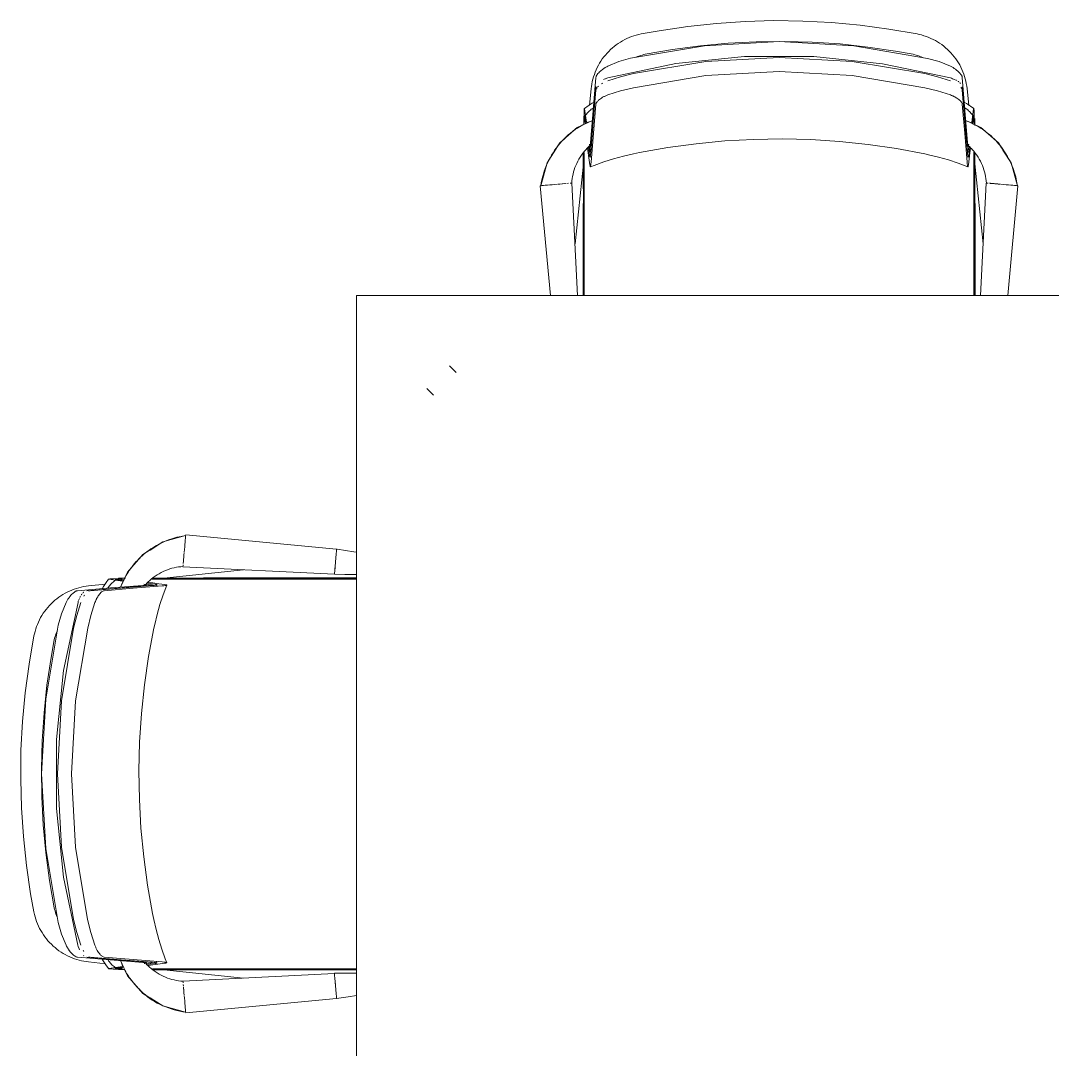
# Model space of a CAD drawing. Header units: millimetres. Extents: x 155927 to 317870, y -36033 to 97293.
# Drawn here: x 220411 to 221705, y 21368 to 22657 of the extents above; entities that cross this region are included whole.
import ezdxf

# ---------------------------------------------------------------- set-up
doc = ezdxf.new("R2010")
doc.units = ezdxf.units.MM
doc.header["$MEASUREMENT"] = 0
doc.layers.add('I-FURN', color=8, linetype='CONTINUOUS', lineweight=9)

msp = doc.modelspace()

# ---------------------------------------------------------------- linework, layer by layer
at = {"layer": 'I-FURN'}
for p, q in [((221356.2, 22657.5), (221320.1, 22656.5)), ((221392.3, 22657), (221356.2, 22657.5)), ((221212.4, 22644.9), (221189.6, 22640.8)), ((221248.1, 22650.2), (221212.4, 22644.9)), ((221284, 22654.1), (221248.1, 22650.2)), ((221320.1, 22656.5), (221284, 22654.1)), ((221428.4, 22655.1), (221392.3, 22657)), ((221464.4, 22651.8), (221428.4, 22655.1)), ((221500.2, 22647), (221464.4, 22651.8)), ((221535.8, 22640.8), (221500.2, 22647)), ((221166.3, 22632.2), (221163.6, 22630.6)), ((221169.1, 22633.7), (221166.3, 22632.2)), ((221171.9, 22635), (221169.1, 22633.7)), ((221174.7, 22636.3), (221171.9, 22635)), ((221177.6, 22637.4), (221174.7, 22636.3)), ((221180.6, 22638.4), (221177.6, 22637.4)), ((221183.6, 22639.3), (221180.6, 22638.4)), ((221186.6, 22640.1), (221183.6, 22639.3)), ((221189.6, 22640.8), (221186.6, 22640.1)), ((221333.9, 22631), (221369, 22631.5)), ((221369, 22631.5), (221404.1, 22630.5)), ((221538.4, 22640.2), (221535.8, 22640.8)), ((221541.4, 22639.5), (221538.4, 22640.2)), ((221544.4, 22638.6), (221541.4, 22639.5)), ((221547.4, 22637.6), (221544.4, 22638.6)), ((221550.3, 22636.5), (221547.4, 22637.6)), ((221553.2, 22635.2), (221550.3, 22636.5)), ((221556, 22633.9), (221553.2, 22635.2)), ((221558.7, 22632.4), (221556, 22633.9)), ((221561.4, 22630.8), (221558.7, 22632.4)), ((221149, 22619), (221146.9, 22616.7)), ((221151.2, 22621.1), (221149, 22619)), ((221153.6, 22623.2), (221151.2, 22621.1)), ((221156, 22625.2), (221153.6, 22623.2)), ((221158.4, 22627.1), (221156, 22625.2)), ((221161, 22628.9), (221158.4, 22627.1)), ((221163.6, 22630.6), (221161, 22628.9)), ((221176.4, 22610.3), (221269, 22626.1)), ((221194.6, 22615.3), (221229.2, 22621.3)), ((221229.2, 22621.3), (221264, 22625.9)), ((221264, 22625.9), (221298.9, 22629.2)), ((221269, 22626.1), (221362.7, 22631.3)), ((221298.9, 22629.2), (221333.9, 22631)), ((221362.7, 22631.3), (221456.4, 22626)), ((221404.1, 22630.5), (221439.1, 22628.2)), ((221439.1, 22628.2), (221474, 22624.4)), ((221456.4, 22626), (221549, 22610.2)), ((221474, 22624.4), (221508.7, 22619.3)), ((221508.7, 22619.3), (221530.8, 22615.3)), ((221564, 22629.2), (221561.4, 22630.8)), ((221566.6, 22627.4), (221564, 22629.2)), ((221569.1, 22625.5), (221566.6, 22627.4)), ((221571.5, 22623.5), (221569.1, 22625.5)), ((221573.8, 22621.4), (221571.5, 22623.5)), ((221576.1, 22619.3), (221573.8, 22621.4)), ((221578.2, 22617), (221576.1, 22619.3)), ((221139.2, 22606.8), (221137.6, 22604.2)), ((221141, 22609.4), (221139.2, 22606.8)), ((221142.9, 22611.9), (221141, 22609.4)), ((221144.8, 22614.4), (221142.9, 22611.9)), ((221146.9, 22616.7), (221144.8, 22614.4)), ((221147.9, 22600.4), (221161.9, 22606.1)), ((221161.9, 22606.1), (221176.4, 22610.3)), ((221270.9, 22606.2), (221180.1, 22591.1)), ((221183, 22611.6), (221184.9, 22612.4)), ((221184.9, 22612.4), (221186.9, 22613.1)), ((221186.9, 22613.1), (221188.9, 22613.8)), ((221188.9, 22613.8), (221190.8, 22614.4)), ((221190.8, 22614.4), (221192.9, 22614.9)), ((221192.9, 22614.9), (221194.6, 22615.3)), ((221319.3, 22612.6), (221233, 22603.6)), ((221362.7, 22611.3), (221270.9, 22606.2)), ((221406.1, 22612.6), (221319.3, 22612.6)), ((221454.5, 22606.2), (221362.7, 22611.3)), ((221492.4, 22603.5), (221406.1, 22612.6)), ((221545.3, 22591), (221454.5, 22606.2)), ((221530.8, 22615.3), (221532.8, 22614.8)), ((221532.8, 22614.8), (221534.8, 22614.3)), ((221534.8, 22614.3), (221536.8, 22613.7)), ((221536.8, 22613.7), (221538.8, 22613)), ((221538.8, 22613), (221540.7, 22612.3)), ((221540.7, 22612.3), (221542.6, 22611.4)), ((221549, 22610.2), (221563.5, 22606.1)), ((221563.5, 22606.1), (221577.5, 22600.4)), ((221580.3, 22614.7), (221578.2, 22617)), ((221582.3, 22612.3), (221580.3, 22614.7)), ((221584.2, 22609.8), (221582.3, 22612.3)), ((221585.9, 22607.2), (221584.2, 22609.8)), ((221587.6, 22604.6), (221585.9, 22607.2)), ((221132.1, 22593), (221131, 22590.1)), ((221133.3, 22595.9), (221132.1, 22593)), ((221134.6, 22598.7), (221133.3, 22595.9)), ((221136, 22601.5), (221134.6, 22598.7)), ((221137.6, 22604.2), (221136, 22601.5)), ((221233, 22603.6), (221147.9, 22585.6)), ((221270.9, 22588.6), (221362.7, 22593.6)), ((221362.7, 22593.6), (221454.5, 22588.6)), ((221577.5, 22585.6), (221492.4, 22603.5)), ((221589.2, 22601.9), (221587.6, 22604.6)), ((221590.6, 22599.1), (221589.2, 22601.9)), ((221591.9, 22596.3), (221590.6, 22599.1)), ((221593.2, 22593.4), (221591.9, 22596.3)), ((221594.3, 22590.5), (221593.2, 22593.4)), ((221128.4, 22581.1), (221127.8, 22578)), ((221129.2, 22584.1), (221128.4, 22581.1)), ((221130, 22587.1), (221129.2, 22584.1)), ((221129.6, 22545), (221132.9, 22586.2)), ((221131, 22590.1), (221130, 22587.1)), ((221163.9, 22587), (221147.9, 22581.9)), ((221180.1, 22591.1), (221163.9, 22587)), ((221180.1, 22573.4), (221270.9, 22588.6)), ((221454.5, 22588.6), (221545.3, 22573.4)), ((221561.5, 22586.9), (221545.3, 22591)), ((221577.5, 22581.9), (221561.5, 22586.9)), ((221592.5, 22586.2), (221595.8, 22545)), ((221595.3, 22587.5), (221594.3, 22590.5)), ((221596.1, 22584.6), (221595.3, 22587.5)), ((221596.9, 22581.5), (221596.1, 22584.6)), ((221597.5, 22578.5), (221596.9, 22581.5)), ((221127, 22572.3), (221124.8, 22551.2)), ((221127.3, 22575), (221127, 22572.3)), ((221127.8, 22578), (221127.3, 22575)), ((221132.9, 22574.7), (221129.7, 22534.8)), ((221132.9, 22570.4), (221129.7, 22531.2)), ((221147.9, 22564.3), (221163.9, 22569.3)), ((221163.9, 22569.3), (221180.1, 22573.4)), ((221545.3, 22573.4), (221561.5, 22569.3)), ((221561.5, 22569.3), (221577.5, 22564.3)), ((221595.7, 22534.7), (221592.5, 22574.6)), ((221595.7, 22531.2), (221592.5, 22570.4)), ((221598, 22575.4), (221597.5, 22578.5)), ((221598.4, 22572.3), (221598, 22575.4)), ((221600.6, 22551.2), (221598.4, 22572.3)), ((221123.3, 22550.7), (221128.2, 22554)), ((221128.2, 22554), (221129.8, 22555)), ((221595, 22555.3), (221597.8, 22553.6)), ((221117.9, 22534.7), (221118.1, 22541.3)), ((221118.5, 22547.3), (221123.3, 22550.7)), ((221118.7, 22546.8), (221121, 22530)), ((221121.1, 22540.4), (221122, 22541.5)), ((221122, 22541.5), (221122.9, 22542.5)), ((221122.9, 22542.5), (221123.9, 22543.5)), ((221123.9, 22543.5), (221124.9, 22544.5)), ((221124.9, 22544.5), (221126, 22545.4)), ((221126, 22545.4), (221127, 22546.3)), ((221126.3, 22504.3), (221129.6, 22545)), ((221127, 22546.3), (221128.2, 22547.1)), ((221128.2, 22547.1), (221129.3, 22547.9)), ((221129.3, 22547.9), (221129.8, 22548.2)), ((221129.9, 22516.3), (221132.9, 22552.8)), ((221592.5, 22552.7), (221595.5, 22516.2)), ((221595.7, 22548.1), (221596.9, 22547.3)), ((221595.8, 22545), (221599.1, 22504.3)), ((221596.9, 22547.3), (221598, 22546.4)), ((221597.8, 22553.6), (221602.7, 22550.3)), ((221598, 22546.4), (221599.2, 22545.5)), ((221599.2, 22545.5), (221600.2, 22544.6)), ((221600.2, 22544.6), (221601.3, 22543.6)), ((221601.3, 22543.6), (221602.3, 22542.6)), ((221602.3, 22542.6), (221603.3, 22541.6)), ((221602.7, 22550.3), (221606.9, 22547.3)), ((221603.3, 22541.6), (221604.2, 22540.5)), ((221604.4, 22529.8), (221606.7, 22546.8)), ((221607.3, 22541.3), (221607.5, 22534.8)), ((221109.6, 22523.5), (221128.6, 22532.3)), ((221128.6, 22532.3), (221109.6, 22523.5)), ((221128.6, 22532.3), (221109.6, 22523.5)), ((221119, 22535), (221117.6, 22534.7)), ((221117.6, 22534.7), (221117.9, 22527.9)), ((221117.6, 22527.7), (221117.6, 22534.7)), ((221118.3, 22536.8), (221118.2, 22534.7)), ((221119.1, 22532.3), (221118.6, 22538.4)), ((221119, 22537.3), (221119.2, 22537.7)), ((221119.3, 22536), (221119.1, 22536.9)), ((221119.5, 22529.1), (221119.1, 22532.3)), ((221119.2, 22537.7), (221119.4, 22538.1)), ((221119.4, 22535.1), (221119.3, 22536)), ((221119.4, 22538.1), (221120.2, 22539.3)), ((221119.4, 22538.1), (221119.4, 22538.1)), ((221120.3, 22529.7), (221119.4, 22535.1)), ((221120.2, 22539.3), (221121.1, 22540.4)), ((221129.7, 22531.2), (221126.5, 22492.2)), ((221129.7, 22534.8), (221126.7, 22497.1)), ((221598.7, 22497), (221595.7, 22534.7)), ((221598.9, 22492.2), (221595.7, 22531.2)), ((221615.8, 22523.5), (221596.8, 22532.3)), ((221596.8, 22532.3), (221615.8, 22523.5)), ((221615.8, 22523.5), (221596.8, 22532.3)), ((221604.2, 22540.5), (221605.1, 22539.3)), ((221605.1, 22539.3), (221605.9, 22538.2)), ((221606.3, 22536.9), (221605.1, 22529.5)), ((221605.9, 22538.2), (221606.5, 22537.3)), ((221606.3, 22532.3), (221605.9, 22528.8)), ((221606.8, 22538.4), (221606.3, 22532.3)), ((221607.2, 22534.8), (221607.1, 22536.8)), ((221607.6, 22527.6), (221608, 22534.8)), ((221608, 22526.1), (221608, 22534.8)), ((221087.5, 22504.1), (221109.6, 22523.5)), ((221109.6, 22523.5), (221087.5, 22504.1)), ((221109.6, 22523.5), (221087.5, 22504.1)), ((221104.1, 22518.7), (221109.6, 22523.5)), ((221109.6, 22523.5), (221116.3, 22526.6)), ((221126.9, 22479.9), (221129.9, 22516.3)), ((221595.5, 22516.2), (221598.5, 22479.9)), ((221609.1, 22526.6), (221615.8, 22523.5)), ((221637.9, 22504.1), (221615.8, 22523.5)), ((221615.8, 22523.5), (221637.9, 22504.1)), ((221615.8, 22523.5), (221621.3, 22518.7)), ((221637.9, 22504.1), (221615.8, 22523.5)), ((221071.8, 22479), (221087.5, 22504.1)), ((221087.5, 22504.1), (221071.8, 22479)), ((221087.5, 22504.1), (221071.8, 22479)), ((221083.6, 22497.8), (221087.5, 22504.1)), ((221087.5, 22504.1), (221093, 22508.9)), ((221124.8, 22502.5), (221125, 22501.2)), ((221258.7, 22503.1), (221223.1, 22498.3)), ((221294.6, 22506.6), (221258.7, 22503.1)), ((221330.5, 22508.6), (221294.6, 22506.6)), ((221366.5, 22509.1), (221330.5, 22508.6)), ((221402.5, 22508.3), (221366.5, 22509.1)), ((221438.4, 22506), (221402.5, 22508.3)), ((221474.2, 22502.2), (221438.4, 22506)), ((221509.9, 22497), (221474.2, 22502.2)), ((221600.4, 22501.2), (221600.6, 22502.6)), ((221632.4, 22508.9), (221637.9, 22504.1)), ((221653.6, 22479), (221637.9, 22504.1)), ((221637.9, 22504.1), (221653.6, 22479)), ((221637.9, 22504.1), (221641.8, 22497.8)), ((221653.6, 22479), (221637.9, 22504.1)), ((221071.8, 22479), (221081.9, 22495.1)), ((221117.1, 22490.7), (221117.3, 22428.2)), ((221117.1, 22464), (221117.1, 22490.6)), ((221117.6, 22488.9), (221117.6, 22491.5)), ((221118.4, 22492.3), (221118.4, 22490.4)), ((221118.4, 22490.4), (221118.4, 22313)), ((221122.5, 22497.5), (221122.9, 22494.6)), ((221122.9, 22494.6), (221124.1, 22485.5)), ((221124.9, 22488.8), (221123.6, 22498.5)), ((221125.5, 22494.1), (221124.8, 22499)), ((221180.1, 22490.4), (221167.6, 22487.6)), ((221187.6, 22492), (221180.1, 22490.4)), ((221223.1, 22498.3), (221187.6, 22492)), ((221545.3, 22490.4), (221509.9, 22497)), ((221550.2, 22489.4), (221545.3, 22490.4)), ((221562.7, 22486.3), (221550.2, 22489.4)), ((221600.6, 22499.2), (221599.9, 22494)), ((221601.8, 22498.5), (221600.5, 22488.8)), ((221601.1, 22484.2), (221602.1, 22491.9)), ((221602.1, 22491.9), (221602.9, 22497.6)), ((221606.9, 22490.4), (221606.9, 22492.4)), ((221606.9, 22313), (221606.9, 22490.4)), ((221608, 22488.9), (221608, 22491.1)), ((221608.2, 22428.2), (221608.3, 22490.7)), ((221608.3, 22490.6), (221608.3, 22464)), ((221643.5, 22495.1), (221653.6, 22479)), ((221063.9, 22450.5), (221071.8, 22479)), ((221071.8, 22479), (221063.9, 22450.5)), ((221063.9, 22450.5), (221071.8, 22479)), ((221071.8, 22479), (221063.9, 22450.5)), ((221117.2, 22477.8), (221106.8, 22377.8)), ((221117.6, 22313), (221117.6, 22488.9)), ((221124.1, 22485.5), (221125.3, 22476.5)), ((221127.5, 22487.2), (221125.6, 22486.5)), ((221142.9, 22480.4), (221130.7, 22476)), ((221155.1, 22484.2), (221142.9, 22480.4)), ((221167.6, 22487.6), (221155.1, 22484.2)), ((221575.1, 22482.8), (221562.7, 22486.3)), ((221587.4, 22478.7), (221575.1, 22482.8)), ((221599.4, 22474.2), (221587.4, 22478.7)), ((221599.9, 22486.5), (221597.9, 22487.2)), ((221600.1, 22476.5), (221601.1, 22484.2)), ((221608, 22313), (221608, 22488.9)), ((221618.7, 22377.8), (221608.2, 22477.8)), ((221661.5, 22450.5), (221653.6, 22479)), ((221653.6, 22479), (221661.5, 22450.5)), ((221653.6, 22479), (221661.5, 22450.5)), ((221661.5, 22450.5), (221653.6, 22479)), ((221117.2, 22428.2), (221117.1, 22464)), ((221130.7, 22476), (221126, 22474.2)), ((221608.3, 22464), (221608.2, 22428.2)), ((221063.1, 22450.4), (221063.3, 22450.5)), ((221076, 22313), (221063.1, 22450.4)), ((221063.1, 22450.4), (221076, 22313)), ((221063.3, 22450.5), (221064.1, 22450.5)), ((221064.1, 22450.5), (221065.5, 22450.7)), ((221065.5, 22450.7), (221067.3, 22450.8)), ((221067.3, 22450.8), (221069.5, 22451)), ((221069.5, 22451), (221072.1, 22451.2)), ((221072.1, 22451.2), (221075, 22451.5)), ((221075, 22451.5), (221078.1, 22451.8)), ((221078.1, 22451.8), (221081.3, 22452)), ((221081.3, 22452), (221084.6, 22452.3)), ((221085.6, 22452.4), (221087.9, 22452.6)), ((221087.9, 22452.6), (221090.5, 22452.9)), ((221091, 22452.9), (221095.2, 22453.3)), ((221091, 22452.9), (221093.9, 22453.1)), ((221096.5, 22453.4), (221098.7, 22453.6)), ((221096.5, 22453.4), (221098.7, 22453.6)), ((221100.5, 22453.7), (221101.8, 22453.8)), ((221101.8, 22453.8), (221102.6, 22453.9)), ((221102.6, 22453.9), (221102.9, 22453.9)), ((221102.9, 22453.9), (221110, 22313)), ((221110, 22313), (221102.9, 22453.9)), ((221615.4, 22313), (221622.5, 22453.9)), ((221622.5, 22453.9), (221615.4, 22313)), ((221622.5, 22453.9), (221622.8, 22453.9)), ((221622.8, 22453.9), (221623.6, 22453.8)), ((221623.6, 22453.8), (221624.9, 22453.7)), ((221626.7, 22453.6), (221628.9, 22453.4)), ((221628.9, 22453.4), (221629.6, 22453.3)), ((221631.5, 22453.1), (221634.4, 22452.9)), ((221634.9, 22452.9), (221637.5, 22452.6)), ((221637.5, 22452.6), (221639.8, 22452.4)), ((221640.8, 22452.3), (221644.1, 22452)), ((221644.1, 22452), (221647.3, 22451.8)), ((221647.3, 22451.8), (221650.4, 22451.5)), ((221662.3, 22450.4), (221649.4, 22313)), ((221649.4, 22313), (221662.3, 22450.4)), ((221650.4, 22451.5), (221653.3, 22451.2)), ((221653.3, 22451.2), (221655.9, 22451)), ((221655.9, 22451), (221658.1, 22450.8)), ((221658.1, 22450.8), (221659.9, 22450.7)), ((221659.9, 22450.7), (221661.3, 22450.5)), ((221661.3, 22450.5), (221662.1, 22450.5)), ((221662.1, 22450.5), (221662.3, 22450.4)), ((221117.3, 22428.2), (221116.8, 22428.2)), ((221116.8, 22428.2), (221116.8, 22313)), ((221608.6, 22428.2), (221608.2, 22428.2)), ((221608.6, 22428.2), (221608.6, 22313)), ((220832.7, 22313), (220832.7, 21113)), ((223232.7, 22313), (220832.7, 22313)), ((220957.7, 22216.2), (220949.3, 22224.5)), ((220921.1, 22196.3), (220929.4, 22187.9)), ((220618.4, 22011.7), (220589.9, 22003.8)), ((220589.9, 22003.8), (220618.4, 22011.7)), ((220589.9, 22003.8), (220618.4, 22011.7)), ((220618.4, 22011.7), (220589.9, 22003.8)), ((220618.3, 22010.2), (220618.4, 22011.5)), ((220618.4, 22011.5), (220618.5, 22012.3)), ((220618.5, 22012.6), (220807.8, 21994.7)), ((220807.8, 21994.7), (220618.5, 22012.6)), ((220618.5, 22012.3), (220618.5, 22012.6)), ((220589.9, 22003.8), (220564.9, 21988.1)), ((220564.9, 21988.1), (220589.9, 22003.8)), ((220589.9, 22003.8), (220564.9, 21988.1)), ((220573.8, 21993.7), (220589.9, 22003.8)), ((220616.9, 21994.3), (220617.2, 21997.6)), ((220617.2, 21997.6), (220617.5, 22000.7)), ((220617.5, 22000.7), (220617.7, 22003.6)), ((220617.7, 22003.6), (220617.9, 22006.2)), ((220617.9, 22006.2), (220618.1, 22008.4)), ((220618.1, 22008.4), (220618.3, 22010.2)), ((220564.9, 21988.1), (220545.4, 21966.1)), ((220545.4, 21966.1), (220564.9, 21988.1)), ((220564.9, 21988.1), (220545.4, 21966.1)), ((220560, 21982.6), (220564.9, 21988.1)), ((220564.9, 21988.1), (220571.1, 21992.1)), ((220615.8, 21981.8), (220616.1, 21984.7)), ((220616.1, 21985.1), (220616.3, 21987.8)), ((220616.3, 21987.8), (220616.5, 21990)), ((220616.6, 21991), (220616.9, 21994.3)), ((220808.4, 21994.6), (220807.8, 21994.7)), ((220829.2, 21991.4), (220808.4, 21994.6)), ((220832.7, 21990.8), (220829.2, 21991.4)), ((220545.4, 21966.1), (220550.3, 21971.6)), ((220615, 21973), (220615.1, 21973.8)), ((220615, 21972.7), (220615, 21973)), ((220805, 21963.2), (220615, 21972.7)), ((220615, 21972.7), (220805, 21963.2)), ((220615.1, 21973.8), (220615.2, 21975.1)), ((220615.4, 21976.9), (220615.6, 21979.2)), ((220545.4, 21966.1), (220536.6, 21947.1)), ((220536.6, 21947.1), (220545.4, 21966.1)), ((220545.4, 21966.1), (220536.6, 21947.1)), ((220542.3, 21959.4), (220545.4, 21966.1)), ((220691.1, 21968.9), (220591.1, 21958.5)), ((220640.7, 21958.8), (220832.7, 21958.8)), ((220640.7, 21958.8), (220640.7, 21958.4)), ((220805, 21963.2), (220818, 21962.9)), ((220818, 21962.9), (220828.9, 21962.8)), ((220828.9, 21962.8), (220832.7, 21962.8)), ((220484.4, 21946.4), (220481.4, 21945.5)), ((220482.7, 21942.7), (220524, 21946.1)), ((220487.4, 21947.1), (220484.4, 21946.4)), ((220490.5, 21947.8), (220487.4, 21947.1)), ((220493.6, 21948.3), (220490.5, 21947.8)), ((220496.6, 21948.7), (220493.6, 21948.3)), ((220534.2, 21946), (220494.4, 21942.7)), ((220517.8, 21950.9), (220496.6, 21948.7)), ((220537.7, 21946), (220498.6, 21942.7)), ((220513.6, 21945.2), (220515.4, 21948.1)), ((220515.4, 21948.1), (220518.7, 21953)), ((220516.2, 21942.7), (220552.7, 21945.7)), ((220518.7, 21953), (220521.6, 21957.1)), ((220520.9, 21945.9), (220521.7, 21947.1)), ((220521.7, 21947.1), (220522.5, 21948.3)), ((220539.1, 21954.6), (220522.1, 21957)), ((220522.5, 21948.3), (220523.4, 21949.4)), ((220523.4, 21949.4), (220524.3, 21950.5)), ((220524, 21946.1), (220564.6, 21949.3)), ((220524.3, 21950.5), (220525.3, 21951.5)), ((220525.3, 21951.5), (220526.3, 21952.5)), ((220526.3, 21952.5), (220527.4, 21953.5)), ((220527.4, 21953.5), (220528.5, 21954.4)), ((220527.6, 21957.6), (220534.2, 21957.8)), ((220528.5, 21954.4), (220529.6, 21955.3)), ((220529.6, 21955.3), (220530.8, 21956.1)), ((220530.5, 21957.1), (220536.7, 21956.6)), ((220530.8, 21956.1), (220531.6, 21956.7)), ((220534.1, 21957.5), (220532.1, 21957.4)), ((220532.1, 21956.5), (220539.4, 21955.4)), ((220541.3, 21957.9), (220534.2, 21958.3)), ((220542.8, 21958.3), (220534.2, 21958.3)), ((220571.9, 21949), (220534.2, 21946)), ((220536.7, 21956.6), (220540.2, 21956.1)), ((220576.7, 21949.2), (220537.7, 21946)), ((220552.7, 21945.7), (220589.1, 21948.7)), ((220567.7, 21950.6), (220566, 21950.9)), ((220569.8, 21950.9), (220574.9, 21950.2)), ((220570.5, 21952.1), (220580.1, 21950.8)), ((220577.1, 21952.4), (220571.4, 21953.1)), ((220578.6, 21957.1), (220576.5, 21957.1)), ((220584.8, 21951.4), (220577.1, 21952.4)), ((220580, 21958.3), (220577.8, 21958.3)), ((220578.3, 21958.6), (220605, 21958.5)), ((220640.7, 21958.4), (220578.3, 21958.5)), ((220832.7, 21957.1), (220578.6, 21957.1)), ((220832.7, 21958.3), (220580, 21958.3)), ((220582.5, 21950.1), (220581.7, 21948.1)), ((220592.4, 21950.3), (220584.8, 21951.4)), ((220594.8, 21949.7), (220590.2, 21937.6)), ((220605, 21958.5), (220640.7, 21958.5)), ((220459.2, 21934.4), (220456.7, 21932.5)), ((220461.7, 21936.2), (220459.2, 21934.4)), ((220464.4, 21937.8), (220461.7, 21936.2)), ((220467.1, 21939.4), (220464.4, 21937.8)), ((220469.8, 21940.8), (220467.1, 21939.4)), ((220472.7, 21942.2), (220469.8, 21940.8)), ((220475.5, 21943.4), (220472.7, 21942.2)), ((220478.4, 21944.5), (220475.5, 21943.4)), ((220481.4, 21945.5), (220478.4, 21944.5)), ((220590.2, 21937.6), (220586.2, 21925.4)), ((220445.4, 21921.8), (220443.4, 21919.3)), ((220447.5, 21924.1), (220445.4, 21921.8)), ((220449.7, 21926.3), (220447.5, 21924.1)), ((220451.9, 21928.5), (220449.7, 21926.3)), ((220454.3, 21930.6), (220451.9, 21928.5)), ((220456.7, 21932.5), (220454.3, 21930.6)), ((220462.9, 21913.8), (220468.6, 21927.8)), ((220483.4, 21927.8), (220465.4, 21842.6)), ((220487, 21927.8), (220482, 21911.7)), ((220499.7, 21911.7), (220504.7, 21927.8)), ((220586.2, 21925.4), (220582.6, 21913)), ((220436.5, 21909), (220435.1, 21906.2)), ((220438.1, 21911.7), (220436.5, 21909)), ((220439.8, 21914.3), (220438.1, 21911.7)), ((220441.6, 21916.9), (220439.8, 21914.3)), ((220443.4, 21919.3), (220441.6, 21916.9)), ((220458.7, 21899.3), (220462.9, 21913.8)), ((220482, 21911.7), (220477.9, 21895.5)), ((220495.6, 21895.5), (220499.7, 21911.7)), ((220582.6, 21913), (220579.6, 21900.5)), ((220430.4, 21894.7), (220429.5, 21891.7)), ((220431.4, 21897.6), (220430.4, 21894.7)), ((220432.5, 21900.5), (220431.4, 21897.6)), ((220433.7, 21903.4), (220432.5, 21900.5)), ((220435.1, 21906.2), (220433.7, 21903.4)), ((220442.9, 21806.6), (220458.7, 21899.3)), ((220477.9, 21895.5), (220462.7, 21804.7)), ((220480.4, 21804.7), (220495.6, 21895.5)), ((220578.5, 21895.5), (220571.9, 21860.1)), ((220579.6, 21900.5), (220578.5, 21895.5)), ((220428.2, 21886), (220422, 21850.4)), ((220428.7, 21888.6), (220428.2, 21886)), ((220429.5, 21891.7), (220428.7, 21888.6)), ((220449.7, 21859), (220453.7, 21881)), ((220453.7, 21881), (220454.1, 21883.1)), ((220454.1, 21883.1), (220454.6, 21885.1)), ((220454.6, 21885.1), (220455.2, 21887.1)), ((220455.2, 21887.1), (220455.9, 21889.1)), ((220455.9, 21889.1), (220456.7, 21891)), ((220456.7, 21891), (220457.5, 21892.9)), ((220444.5, 21824.3), (220449.7, 21859)), ((220571.9, 21860.1), (220566.7, 21824.5)), ((220422, 21850.4), (220417.2, 21814.6)), ((220465.4, 21842.6), (220456.4, 21756.3)), ((220440.8, 21789.4), (220444.5, 21824.3)), ((220566.7, 21824.5), (220563, 21788.7)), ((220417.2, 21814.6), (220413.8, 21778.6)), ((220437.6, 21713), (220442.9, 21806.6)), ((220462.7, 21804.7), (220457.7, 21713)), ((220475.3, 21713), (220480.4, 21804.7)), ((220413.8, 21778.6), (220411.9, 21742.6)), ((220438.4, 21754.4), (220440.8, 21789.4)), ((220563, 21788.7), (220560.7, 21752.8)), ((220437.5, 21719.3), (220438.4, 21754.4)), ((220456.4, 21756.3), (220456.4, 21669.6)), ((220560.7, 21752.8), (220559.8, 21716.8)), ((220411.9, 21742.6), (220411.5, 21706.4)), ((220437.9, 21684.2), (220437.5, 21719.3)), ((220442.9, 21619.3), (220437.6, 21713)), ((220457.7, 21713), (220462.7, 21621.2)), ((220480.4, 21621.2), (220475.3, 21713)), ((220559.8, 21716.8), (220560.4, 21680.8)), ((220411.5, 21706.4), (220412.4, 21670.3)), ((220439.8, 21649.2), (220437.9, 21684.2)), ((220560.4, 21680.8), (220562.4, 21644.8)), ((220412.4, 21670.3), (220414.9, 21634.3)), ((220456.4, 21669.6), (220465.4, 21583.3)), ((220443, 21614.2), (220439.8, 21649.2)), ((220562.4, 21644.8), (220565.8, 21609)), ((220414.9, 21634.3), (220418.7, 21598.3)), ((220458.7, 21526.6), (220442.9, 21619.3)), ((220447.6, 21579.4), (220443, 21614.2)), ((220462.7, 21621.2), (220477.9, 21530.4)), ((220495.5, 21530.4), (220480.4, 21621.2)), ((220418.7, 21598.3), (220424, 21562.6)), ((220565.8, 21609), (220570.7, 21573.3)), ((220453.7, 21544.9), (220447.6, 21579.4)), ((220465.4, 21583.3), (220483.3, 21498.2)), ((220570.7, 21573.3), (220577, 21537.9)), ((220424, 21562.6), (220428.2, 21539.9)), ((220454.1, 21543.1), (220453.7, 21544.9)), ((220428.2, 21539.9), (220428.8, 21536.8)), ((220428.8, 21536.8), (220429.6, 21533.8)), ((220429.6, 21533.8), (220430.5, 21530.8)), ((220454.6, 21541.1), (220454.1, 21543.1)), ((220455.2, 21539.1), (220454.6, 21541.1)), ((220455.8, 21537.1), (220455.2, 21539.1)), ((220456.6, 21535.2), (220455.8, 21537.1)), ((220457.4, 21533.3), (220456.6, 21535.2)), ((220577, 21537.9), (220578.5, 21530.4)), ((220430.5, 21530.8), (220431.5, 21527.9)), ((220431.5, 21527.9), (220432.7, 21525)), ((220432.7, 21525), (220433.9, 21522.1)), ((220433.9, 21522.1), (220435.3, 21519.3)), ((220435.3, 21519.3), (220436.8, 21516.6)), ((220462.8, 21512.2), (220458.7, 21526.6)), ((220477.9, 21530.4), (220482, 21514.2)), ((220499.6, 21514.2), (220495.5, 21530.4)), ((220578.5, 21530.4), (220581.4, 21517.8)), ((220436.8, 21516.6), (220438.3, 21513.9)), ((220438.3, 21513.9), (220440, 21511.2)), ((220440, 21511.2), (220441.8, 21508.7)), ((220441.8, 21508.7), (220443.7, 21506.2)), ((220443.7, 21506.2), (220445.7, 21503.8)), ((220468.5, 21498.2), (220462.8, 21512.2)), ((220482, 21514.2), (220487, 21498.2)), ((220504.6, 21498.2), (220499.6, 21514.2)), ((220581.4, 21517.8), (220584.7, 21505.4)), ((220445.7, 21503.8), (220447.8, 21501.5)), ((220447.8, 21501.5), (220450, 21499.3)), ((220450, 21499.3), (220452.2, 21497.1)), ((220452.2, 21497.1), (220454.6, 21495.1)), ((220454.6, 21495.1), (220457, 21493.1)), ((220457, 21493.1), (220459.5, 21491.2)), ((220584.7, 21505.4), (220588.6, 21493.1)), ((220588.6, 21493.1), (220592.9, 21481)), ((220459.5, 21491.2), (220462.1, 21489.5)), ((220462.1, 21489.5), (220464.7, 21487.8)), ((220464.7, 21487.8), (220467.5, 21486.3)), ((220467.5, 21486.3), (220470.2, 21484.9)), ((220470.2, 21484.9), (220473.1, 21483.5)), ((220473.1, 21483.5), (220475.9, 21482.3)), ((220475.9, 21482.3), (220478.9, 21481.2)), ((220478.9, 21481.2), (220481.8, 21480.3)), ((220481.8, 21480.3), (220484.8, 21479.4)), ((220523.9, 21479.8), (220482.7, 21483.2)), ((220494.3, 21483.2), (220534.1, 21479.9)), ((220498.5, 21483.2), (220537.7, 21480)), ((220515, 21478.5), (220513.6, 21480.7)), ((220552.7, 21480.2), (220516.2, 21483.2)), ((220534.1, 21479.9), (220571.8, 21476.9)), ((220537.7, 21480), (220576.7, 21476.8)), ((220589.1, 21477.2), (220552.7, 21480.2)), ((220592.9, 21481), (220594.8, 21476.2)), ((220484.8, 21479.4), (220487.8, 21478.7)), ((220487.8, 21478.7), (220490.9, 21478.1)), ((220490.9, 21478.1), (220494, 21477.6)), ((220494, 21477.6), (220496.6, 21477.2)), ((220496.6, 21477.2), (220517.8, 21475)), ((220518.2, 21473.5), (220515, 21478.5)), ((220521.6, 21468.8), (220518.2, 21473.5)), ((220521.8, 21478.4), (220521.1, 21479.6)), ((220522.7, 21477.3), (220521.8, 21478.4)), ((220522.1, 21468.9), (220539, 21471.3)), ((220523.6, 21476.2), (220522.7, 21477.3)), ((220524.5, 21475.2), (220523.6, 21476.2)), ((220564.6, 21476.6), (220523.9, 21479.8)), ((220525.4, 21474.1), (220524.5, 21475.2)), ((220526.4, 21473.2), (220525.4, 21474.1)), ((220527.5, 21472.2), (220526.4, 21473.2)), ((220528.6, 21471.3), (220527.5, 21472.2)), ((220534.3, 21468.1), (220527.6, 21468.3)), ((220529.7, 21470.5), (220528.6, 21471.3)), ((220530.8, 21469.7), (220529.7, 21470.5)), ((220536.7, 21469.3), (220530.5, 21468.8)), ((220531.2, 21469.4), (220530.8, 21469.7)), ((220530.8, 21469.7), (220530.8, 21469.7)), ((220531.6, 21469.2), (220531.2, 21469.4)), ((220532.9, 21469.5), (220532, 21469.4)), ((220532.1, 21468.5), (220534.2, 21468.4)), ((220533.9, 21469.7), (220532.9, 21469.5)), ((220539.3, 21470.5), (220533.9, 21469.7)), ((220534, 21469.2), (220534.3, 21467.9)), ((220534.3, 21467.9), (220541.1, 21468.1)), ((220541.3, 21467.9), (220534.3, 21467.9)), ((220545.4, 21459.9), (220536.6, 21478.8)), ((220536.6, 21478.8), (220545.4, 21459.9)), ((220536.6, 21478.8), (220545.4, 21459.9)), ((220539.8, 21469.8), (220536.7, 21469.3)), ((220566.5, 21475.1), (220567.7, 21475.3)), ((220574.8, 21475.7), (220569.9, 21475)), ((220580.1, 21475.1), (220570.5, 21473.9)), ((220571.4, 21472.8), (220574.4, 21473.2)), ((220574.4, 21473.2), (220583.4, 21474.4)), ((220576.7, 21468.7), (220578.6, 21468.7)), ((220580, 21467.9), (220577.4, 21467.9)), ((220578.2, 21467.4), (220640.7, 21467.5)), ((220605, 21467.4), (220578.3, 21467.3)), ((220578.6, 21468.7), (220832.7, 21468.7)), ((220832.7, 21467.9), (220580, 21467.9)), ((220581.9, 21477.2), (220582.5, 21475.8)), ((220583.4, 21474.4), (220592.4, 21475.6)), ((220591.1, 21467.4), (220691.1, 21457)), ((220640.7, 21467.4), (220605, 21467.4)), ((220640.7, 21467.5), (220640.7, 21467.1)), ((220640.7, 21467.1), (220832.7, 21467.1)), ((220545.4, 21459.9), (220542.3, 21466.5)), ((220564.9, 21437.8), (220545.4, 21459.9)), ((220545.4, 21459.9), (220564.9, 21437.8)), ((220550.3, 21454.3), (220545.4, 21459.9)), ((220545.4, 21459.9), (220564.9, 21437.8)), ((220615, 21453.2), (220805, 21462.8)), ((220805, 21462.8), (220615, 21453.2)), ((220805, 21462.9), (220818, 21463.1)), ((220818, 21463.1), (220828.9, 21463.2)), ((220828.9, 21463.2), (220832.7, 21463.2)), ((220564.9, 21437.8), (220560, 21443.3)), ((220615, 21452.9), (220615, 21453.2)), ((220615.1, 21452.1), (220615, 21452.9)), ((220615.2, 21450.8), (220615.1, 21452.1)), ((220615.6, 21446.8), (220615.3, 21449)), ((220615.6, 21446.7), (220615.4, 21449)), ((220616.1, 21441.3), (220615.7, 21445.4)), ((220616.1, 21441.2), (220615.8, 21444.1)), ((220589.9, 21422.1), (220564.9, 21437.8)), ((220564.9, 21437.8), (220589.9, 21422.1)), ((220571.1, 21433.8), (220564.9, 21437.8)), ((220564.9, 21437.8), (220589.9, 21422.1)), ((220589.9, 21422.1), (220573.8, 21432.2)), ((220616.3, 21438.1), (220616.1, 21440.8)), ((220616.5, 21435.9), (220616.3, 21438.1)), ((220616.9, 21431.6), (220616.6, 21434.9)), ((220617.2, 21428.3), (220616.9, 21431.6)), ((220617.5, 21425.2), (220617.2, 21428.3)), ((220807.8, 21431.2), (220618.5, 21413.3)), ((220618.5, 21413.3), (220807.8, 21431.2)), ((220807.8, 21431.3), (220822.3, 21433.6)), ((220822.3, 21433.6), (220832.7, 21435.2)), ((220618.4, 21414.2), (220589.9, 21422.1)), ((220589.9, 21422.1), (220618.4, 21414.2)), ((220618.4, 21414.2), (220589.9, 21422.1)), ((220589.9, 21422.1), (220618.4, 21414.2)), ((220617.7, 21422.3), (220617.5, 21425.2)), ((220617.9, 21419.7), (220617.7, 21422.3)), ((220618.1, 21417.5), (220617.9, 21419.7)), ((220618.3, 21415.7), (220618.1, 21417.5)), ((220618.4, 21414.4), (220618.3, 21415.7)), ((220618.5, 21413.6), (220618.4, 21414.4)), ((220618.5, 21413.3), (220618.5, 21413.6))]:
    msp.add_line(p, q, dxfattribs=at)
for centre, major_axis in [((221363, 22023.6), (-825, 0)), ((221045.3, 21713.3), (0, -825))]:
    msp.add_ellipse(centre, major_axis=major_axis, ratio=0.648816, start_param=4.410918, end_param=4.412924, dxfattribs=at)
for points, knots in [([(221132.9, 22586.2), (221133, 22586.8), (221133.3, 22587.9), (221135, 22590.6), (221137.6, 22593.4), (221140.3, 22595.7), (221141.8, 22596.8), (221142.9, 22597.6), (221144.1, 22598.4), (221145.7, 22599.3), (221147, 22600), (221147.9, 22600.4)], [0, 0, 0, 0, 0.142857, 0.285714, 0.571429, 0.678571, 0.732143, 0.785714, 0.839286, 0.892857, 1, 1, 1, 1]), ([(221577.5, 22600.4), (221578.7, 22599.8), (221580.9, 22598.6), (221585.1, 22595.8), (221588.2, 22593), (221590.2, 22590.7), (221591, 22589.7), (221591.5, 22588.9), (221591.9, 22588.2), (221592.3, 22587.2), (221592.5, 22586.6), (221592.5, 22586.2)], [0, 0, 0, 0, 0.142857, 0.285714, 0.571429, 0.678571, 0.732143, 0.785714, 0.839286, 0.892857, 1, 1, 1, 1]), ([(221134.6, 22573.7), (221134.3, 22573.4), (221134, 22572.9), (221133.8, 22572.5), (221133.7, 22572.4)], [0.7142857, 0.7142857, 0.7142857, 0.7142857, 0.7857143, 0.8194696, 0.8194696, 0.8194696, 0.8194696]), ([(221132.9, 22552.8), (221133, 22553.5), (221133.7, 22555.1), (221136.4, 22558.1), (221140.3, 22560.8), (221144.5, 22563), (221146.7, 22563.9), (221147.9, 22564.3)], [-1, -1, -1, -1, -0.785714, -0.571429, -0.285714, -0.142857, 0, 0, 0, 0]), ([(221577.5, 22564.3), (221578.4, 22564), (221579.5, 22563.5), (221580.6, 22563), (221580.9, 22562.9)], [-1, -1, -1, -1, -0.8928571, -0.8571429, -0.8571429, -0.8571429, -0.8571429]), ([(221580.9, 22562.9), (221581, 22562.8), (221581.6, 22562.6), (221582.5, 22562.1), (221583.7, 22561.5), (221585.1, 22560.7), (221588, 22558.8), (221590.5, 22556.5), (221592.1, 22554.2), (221592.5, 22553.2), (221592.5, 22552.7)], [-0.8570623, -0.8570623, -0.8570623, -0.8570623, -0.8392857, -0.7857143, -0.7321429, -0.6785714, -0.5714286, -0.2857143, -0.1428571, 0, 0, 0, 0]), ([(221128.1, 22532), (221121.8, 22529.5), (221107, 22522.1), (221086.9, 22504.7), (221070.8, 22479.5), (221065.3, 22460.3), (221063.9, 22450.5)], [0.2610854, 0.2610854, 0.2610854, 0.2610854, 0.4, 0.6, 0.8, 1, 1, 1, 1]), ([(221119.1, 22536.9), (221119.1, 22537.2), (221119, 22537.5), (221118.8, 22537.2), (221118.7, 22535.5), (221118.6, 22532.8), (221118.5, 22531), (221118.5, 22530.1)], [0, 0, 0, 0, 0.166667, 0.333333, 0.666667, 0.833333, 1, 1, 1, 1]), ([(221661.5, 22450.5), (221659.5, 22465.3), (221651.6, 22486.6), (221633, 22509.7), (221616.2, 22523.2), (221603.6, 22529.5), (221597.3, 22532)], [-1, -1, -1, -1, -0.7, -0.55, -0.4, -0.2610856, -0.2610856, -0.2610856, -0.2610856]), ([(221124.5, 22500.1), (221123.1, 22498.8), (221116, 22491.5), (221106.4, 22476.2), (221103.1, 22461.2), (221102.7, 22453.9)], [0.4429331, 0.4429331, 0.4429331, 0.4429331, 0.5, 0.75, 1, 1, 1, 1]), ([(221622.7, 22453.9), (221622.3, 22461.2), (221619, 22476.2), (221609.4, 22491.5), (221602.3, 22498.8), (221600.9, 22500.1)], [0, 0, 0, 0, 0.25, 0.5, 0.5570619, 0.5570619, 0.5570619, 0.5570619]), ([(221626.6, 22453.6), (221626.6, 22453.6), (221627, 22453.5), (221627.9, 22453.5), (221628.8, 22453.4), (221629.5, 22453.3), (221629.9, 22453.3), (221630.2, 22453.3), (221630.5, 22453.2), (221630.9, 22453.2), (221631.6, 22453.1), (221632.5, 22453.1), (221633.5, 22453), (221634.2, 22452.9), (221634.4, 22452.9)], [-0.8645336, -0.8645336, -0.8645336, -0.8645336, -0.8611111, -0.8333333, -0.8055556, -0.7916667, -0.7847222, -0.7777778, -0.7708333, -0.7638889, -0.75, -0.7222222, -0.6944444, -0.6777833, -0.6777833, -0.6777833, -0.6777833]), ([(220618.4, 22011.7), (220603.7, 22009.7), (220582.4, 22001.8), (220559.3, 21983.3), (220545.8, 21966.4), (220539.4, 21953.8), (220537, 21947.5)], [-1, -1, -1, -1, -0.7, -0.55, -0.4, -0.2610856, -0.2610856, -0.2610856, -0.2610856]), ([(220615.4, 21976.8), (220615.4, 21976.9), (220615.4, 21977.3), (220615.5, 21978.1), (220615.6, 21979.1), (220615.6, 21979.8), (220615.7, 21980.2), (220615.7, 21980.5), (220615.7, 21980.8), (220615.7, 21981.1), (220615.8, 21981.8), (220615.9, 21982.8), (220616, 21983.8), (220616, 21984.4), (220616.1, 21984.7)], [-0.8645336, -0.8645336, -0.8645336, -0.8645336, -0.8611111, -0.8333333, -0.8055556, -0.7916667, -0.7847222, -0.7777778, -0.7708333, -0.7638889, -0.75, -0.7222222, -0.6944444, -0.6777833, -0.6777833, -0.6777833, -0.6777833]), ([(220806.4, 21978.9), (220806.5, 21979.9), (220806.7, 21982.6), (220807, 21986.1), (220807.2, 21988.4), (220807.3, 21989.1)], [-0.4999756, -0.4999756, -0.4999756, -0.4999756, -0.4444444, -0.3333333, -0.2779256, -0.2779256, -0.2779256, -0.2779256]), ([(220807.8, 21994.7), (220807.8, 21994.7), (220807.7, 21994.1), (220807.5, 21991.7), (220807.3, 21989.8), (220807.3, 21989.1)], [-1, -1, -1, -1, -0.8888889, -0.7777778, -0.722393, -0.722393, -0.722393, -0.722393]), ([(220615, 21972.9), (220607.7, 21972.6), (220592.8, 21969.2), (220577.4, 21959.7), (220570.2, 21952.6), (220568.9, 21951.2)], [0, 0, 0, 0, 0.25, 0.5, 0.5570619, 0.5570619, 0.5570619, 0.5570619]), ([(220806.4, 21978.9), (220806.3, 21978), (220806.2, 21976.2), (220805.9, 21973.5), (220805.7, 21971), (220805.5, 21968.7), (220805.3, 21966.8), (220805.2, 21965.2), (220805.1, 21963.6), (220805, 21963.2), (220805, 21963.2)], [-0.4999756, -0.4999756, -0.4999756, -0.4999756, -0.4444444, -0.3888889, -0.3333333, -0.2777778, -0.2222222, -0.1666667, -0.1111111, 0, 0, 0, 0]), ([(220805, 21963.2), (220805, 21963.2), (220805, 21963.3), (220805.1, 21964.3), (220805.3, 21966.6), (220805.8, 21971.6), (220806.2, 21976.2), (220806.4, 21978.9)], [-1, -1, -1, -1, -0.9444444, -0.8888889, -0.7777778, -0.6666667, -0.5, -0.5, -0.5, -0.5]), ([(220468.6, 21927.8), (220469.1, 21928.9), (220470.3, 21931.2), (220473.1, 21935.3), (220475.9, 21938.5), (220478.2, 21940.4), (220479.3, 21941.2), (220480, 21941.7), (220480.8, 21942.1), (220481.7, 21942.5), (220482.3, 21942.7), (220482.7, 21942.7)], [0, 0, 0, 0, 0.142857, 0.285714, 0.571429, 0.678571, 0.732143, 0.785714, 0.839286, 0.892857, 1, 1, 1, 1]), ([(220490.8, 21941), (220490.7, 21940.9), (220490.1, 21940.4), (220489.5, 21939.9), (220489.1, 21939.4)], [-0.5460171, -0.5460171, -0.5460171, -0.5460171, -0.5, -0.3463985, -0.3463985, -0.3463985, -0.3463985]), ([(220504.7, 21927.8), (220505, 21928.6), (220505.5, 21929.9), (220506.2, 21931.6), (220506.8, 21932.8), (220507.4, 21933.9), (220508.3, 21935.4), (220510.1, 21938.2), (220512.4, 21940.8), (220514.7, 21942.4), (220515.7, 21942.7), (220516.2, 21942.7)], [-1, -1, -1, -1, -0.892857, -0.839286, -0.785714, -0.732143, -0.678571, -0.571429, -0.285714, -0.142857, 0, 0, 0, 0]), ([(220482.7, 21483.2), (220482.2, 21483.2), (220481, 21483.6), (220478.3, 21485.2), (220475.5, 21487.8), (220473.2, 21490.6), (220472.1, 21492), (220471.3, 21493.2), (220470.6, 21494.4), (220469.6, 21496), (220468.9, 21497.3), (220468.5, 21498.2)], [0, 0, 0, 0, 0.142857, 0.285714, 0.571429, 0.678571, 0.732143, 0.785714, 0.839286, 0.892857, 1, 1, 1, 1]), ([(220516.2, 21483.2), (220515.5, 21483.2), (220513.8, 21483.9), (220510.8, 21486.7), (220508.1, 21490.5), (220505.9, 21494.7), (220505, 21497), (220504.6, 21498.2)], [-1, -1, -1, -1, -0.785714, -0.571429, -0.285714, -0.142857, 0, 0, 0, 0]), ([(220532, 21469.4), (220531.8, 21469.3), (220531.5, 21469.3), (220531.8, 21469.1), (220533.5, 21468.9), (220536.2, 21468.8), (220537.9, 21468.7), (220538.9, 21468.7)], [0, 0, 0, 0, 0.166667, 0.333333, 0.666667, 0.833333, 1, 1, 1, 1]), ([(220537, 21478.4), (220539.4, 21472.1), (220546.9, 21457.2), (220564.1, 21437.8), (220580.2, 21426.1), (220588.9, 21422.7)], [0.2610854, 0.2610854, 0.2610854, 0.2610854, 0.4, 0.6, 0.7921974, 0.7921974, 0.7921974, 0.7921974]), ([(220568.9, 21474.7), (220570.2, 21473.3), (220577.4, 21466.3), (220592.8, 21456.7), (220607.7, 21453.4), (220615, 21453)], [0.4429331, 0.4429331, 0.4429331, 0.4429331, 0.5, 0.75, 1, 1, 1, 1]), ([(220805.3, 21459.2), (220805.3, 21459.8), (220805.2, 21460.9), (220805.1, 21462.4), (220805, 21462.9), (220805, 21462.9)], [-0.2222222, -0.2222222, -0.2222222, -0.2222222, -0.1666667, -0.1111111, 0, 0, 0, 0]), ([(220805.9, 21452.5), (220805.8, 21453.4), (220805.7, 21455), (220805.6, 21456.5), (220805.5, 21457.1)], [-0.3888889, -0.3888889, -0.3888889, -0.3888889, -0.3333333, -0.2816289, -0.2816289, -0.2816289, -0.2816289])]:
    msp.add_open_spline(points, degree=3, knots=knots, dxfattribs=at)
for points in [[(221144.5, 22584.5), (221143.7, 22584.3), (221143, 22584), (221142.3, 22583.6)], [(221147.9, 22585.6), (221146.9, 22585.3), (221146, 22585), (221145, 22584.7)], [(221582.9, 22583.7), (221582, 22584.1), (221580.3, 22584.7), (221578.5, 22585.3), (221577.5, 22585.6)], [(221585.2, 22582.6), (221584.9, 22582.8), (221584.5, 22583), (221584.1, 22583.2)], [(221588.2, 22580.7), (221587.8, 22581), (221587.3, 22581.3), (221586.8, 22581.6)], [(221590.4, 22578.5), (221590, 22579), (221589.6, 22579.4), (221589.2, 22579.9)], [(221133.4, 22572), (221133.1, 22571.4), (221133, 22570.9), (221132.9, 22570.4)], [(221136.3, 22575.5), (221135.9, 22575.1), (221135.4, 22574.7), (221135.1, 22574.3)], [(221141.4, 22579), (221140.9, 22578.8), (221140.5, 22578.5), (221140.1, 22578.2)], [(221591.7, 22572.4), (221591.5, 22572.8), (221591.2, 22573.2), (221590.8, 22573.6)], [(221592.5, 22570.4), (221592.5, 22570.8), (221592.3, 22571.4), (221592, 22571.9)], [(221118.1, 22541.3), (221118.1, 22542.5), (221118.2, 22544.6), (221118.3, 22546.7), (221118.5, 22547.5), (221118.6, 22547.2), (221118.7, 22546.8)], [(221606.7, 22546.8), (221606.8, 22547.2), (221606.9, 22547.5), (221607.1, 22546.7), (221607.2, 22544.6), (221607.3, 22542.5), (221607.3, 22541.3)], [(221118.6, 22538.4), (221118.5, 22539.1), (221118.4, 22539.4), (221118.3, 22538), (221118.3, 22536.8)], [(221606.5, 22537), (221606.5, 22537.2), (221606.4, 22537.5), (221606.3, 22537.2), (221606.3, 22536.9)], [(221606.9, 22530.1), (221606.9, 22532), (221606.8, 22534.9), (221606.6, 22536.5), (221606.5, 22537)], [(221607.1, 22536.8), (221607.1, 22538), (221607, 22539.4), (221606.9, 22539.1), (221606.8, 22538.4)], [(221125, 22501.2), (221125.2, 22500.1), (221125.5, 22499), (221125.9, 22500), (221126.2, 22502.6), (221126.3, 22504.3)], [(221599.1, 22504.3), (221599.2, 22502.6), (221599.5, 22500), (221600, 22499), (221600.3, 22500.1), (221600.4, 22501.2)], [(221126.5, 22492.2), (221126.4, 22490.7), (221126.1, 22488.2), (221125.7, 22486.4), (221125.3, 22486.5), (221125, 22487.8), (221124.9, 22488.8)], [(221126.7, 22497.1), (221126.6, 22495.5), (221126.3, 22493.2), (221125.9, 22492.2), (221125.6, 22493.2), (221125.5, 22494.1)], [(221599.9, 22494), (221599.8, 22493.1), (221599.5, 22492.1), (221599.1, 22493.1), (221598.8, 22495.4), (221598.7, 22497)], [(221600.5, 22488.8), (221600.4, 22487.8), (221600.1, 22486.5), (221599.7, 22486.4), (221599.3, 22488.2), (221599, 22490.7), (221598.9, 22492.2)], [(221125.3, 22476.5), (221125.5, 22475.5), (221125.7, 22474.1), (221126.1, 22474), (221126.6, 22475.9), (221126.8, 22478.3), (221126.9, 22479.9)], [(221598.5, 22479.9), (221598.6, 22478.3), (221598.9, 22475.9), (221599.3, 22474), (221599.7, 22474.1), (221599.9, 22475.5), (221600.1, 22476.5)], [(221634.9, 22452.8), (221635.6, 22452.8), (221636.4, 22452.7), (221637.2, 22452.7)], [(220616.1, 21985.1), (220616.2, 21985.9), (220616.2, 21986.6), (220616.3, 21987.4)], [(220807.1, 21986.8), (220807, 21986), (220806.9, 21985.2), (220806.9, 21984.3)], [(220807.3, 21989.1), (220807.2, 21988.4), (220807.2, 21987.6), (220807.1, 21986.8)], [(220807.3, 21989.1), (220807.3, 21989.8), (220807.5, 21991.1), (220807.6, 21992.7), (220807.7, 21993.8), (220807.8, 21994.6), (220807.8, 21994.7), (220807.8, 21994.7)], [(220806.9, 21984.3), (220806.8, 21983.5), (220806.6, 21981.7), (220806.5, 21979.9), (220806.4, 21978.9)], [(220522.1, 21957), (220521.8, 21957), (220521.4, 21957.2), (220522.3, 21957.3), (220524.3, 21957.5), (220526.4, 21957.5), (220527.6, 21957.6)], [(220532.1, 21957.4), (220531, 21957.3), (220529.5, 21957.2), (220529.9, 21957.1), (220530.5, 21957.1)], [(220531.9, 21956.8), (220531.7, 21956.8), (220531.5, 21956.7), (220531.8, 21956.6), (220532.1, 21956.5)], [(220538.8, 21957.2), (220537, 21957.1), (220534, 21957), (220532.4, 21956.9), (220531.9, 21956.8)], [(220564.6, 21949.3), (220566.4, 21949.5), (220568.9, 21949.8), (220570, 21950.2), (220568.8, 21950.5), (220567.7, 21950.6)], [(220574.9, 21950.2), (220575.9, 21950), (220576.9, 21949.8), (220575.9, 21949.3), (220573.5, 21949.1), (220571.9, 21949)], [(220580.1, 21950.8), (220581.1, 21950.6), (220582.5, 21950.4), (220582.6, 21950), (220580.7, 21949.5), (220578.3, 21949.3), (220576.7, 21949.2)], [(220589.1, 21948.7), (220590.6, 21948.8), (220593.1, 21949.1), (220594.9, 21949.5), (220594.8, 21949.9), (220593.4, 21950.2), (220592.4, 21950.3)], [(220485.2, 21933.1), (220485, 21932.5), (220484.7, 21931.8), (220484.5, 21931.2)], [(220486.4, 21935.5), (220486.2, 21935.1), (220486, 21934.7), (220485.8, 21934.3)], [(220488.3, 21938.4), (220488, 21938), (220487.6, 21937.5), (220487.3, 21937.1)], [(220491.7, 21937), (220491.5, 21936.7), (220491.2, 21936.3), (220490.9, 21935.8)], [(220498.6, 21942.7), (220498.1, 21942.7), (220497.6, 21942.5), (220497, 21942.3)], [(220484.2, 21930.5), (220483.9, 21929.6), (220483.6, 21928.7), (220483.4, 21927.8)], [(220483.3, 21498.2), (220483.6, 21497.2), (220483.9, 21496.2), (220484.2, 21495.3)], [(220484.4, 21494.7), (220484.7, 21494), (220485, 21493.2), (220485.3, 21492.5)], [(220489.9, 21491.6), (220490.2, 21491.2), (220490.5, 21490.8), (220490.7, 21490.3)], [(220490.4, 21485.1), (220490.6, 21485), (220490.7, 21484.9), (220490.8, 21484.8)], [(220497, 21483.7), (220497.5, 21483.4), (220498.1, 21483.2), (220498.5, 21483.2)], [(220527.6, 21468.3), (220526.4, 21468.4), (220524.3, 21468.4), (220522.3, 21468.6), (220521.4, 21468.8), (220521.8, 21468.9), (220522.1, 21468.9)], [(220530.5, 21468.8), (220529.9, 21468.8), (220529.5, 21468.7), (220531, 21468.6), (220532.1, 21468.5)], [(220567.7, 21475.3), (220568.8, 21475.4), (220570, 21475.7), (220568.9, 21476.2), (220566.4, 21476.4), (220564.6, 21476.6)], [(220571.8, 21476.9), (220573.4, 21476.8), (220575.8, 21476.6), (220576.8, 21476.1), (220575.8, 21475.9), (220574.8, 21475.7)], [(220576.7, 21476.8), (220578.3, 21476.6), (220580.7, 21476.4), (220582.6, 21476), (220582.5, 21475.5), (220581.1, 21475.3), (220580.1, 21475.1)], [(220592.4, 21475.6), (220593.4, 21475.7), (220594.8, 21476), (220594.9, 21476.4), (220593.1, 21476.8), (220590.6, 21477.1), (220589.1, 21477.2)], [(220805, 21462.9), (220805, 21462.9), (220805, 21462.8), (220805, 21462.7)], [(220805.5, 21457.3), (220805.4, 21457.9), (220805.4, 21458.5), (220805.3, 21459.1)], [(220805.7, 21454.9), (220805.8, 21454.1), (220805.8, 21453.3), (220805.9, 21452.5)], [(220805.9, 21452.4), (220806, 21451.6), (220806.1, 21450.7), (220806.1, 21449.9)], [(220806.2, 21449.9), (220806.1, 21450.7), (220806, 21451.6), (220805.9, 21452.4)], [(220806.2, 21449.7), (220806.2, 21448.9), (220806.3, 21448), (220806.4, 21447.1)], [(220806.4, 21447.1), (220806.3, 21448), (220806.2, 21448.9), (220806.2, 21449.7)], [(220806.4, 21447), (220806.5, 21446.1), (220806.5, 21445.2), (220806.6, 21444.4)], [(220806.6, 21444.4), (220806.6, 21445.2), (220806.5, 21446.1), (220806.4, 21447)], [(220806.6, 21444.2), (220806.7, 21443.4), (220806.8, 21442.6), (220806.8, 21441.8)], [(220806.9, 21441.7), (220806.8, 21442.5), (220806.7, 21443.4), (220806.6, 21444.2)], [(220806.9, 21441.6), (220806.9, 21440.8), (220807, 21440), (220807.1, 21439.3)], [(220807.1, 21439.2), (220807, 21440), (220806.9, 21440.8), (220806.9, 21441.6)], [(220807.1, 21439.1), (220807.1, 21438.3), (220807.2, 21437.7), (220807.3, 21437)], [(220807.3, 21437), (220807.2, 21437.6), (220807.2, 21438.3), (220807.1, 21439.1)], [(220807.3, 21436.8), (220807.3, 21436.2), (220807.4, 21435.6), (220807.4, 21435)], [(220807.5, 21434.9), (220807.6, 21433.7), (220807.7, 21431.8), (220807.8, 21431.2), (220807.8, 21431.2)], [(220590, 21422.3), (220599, 21418.3), (220608.6, 21415.5), (220618.4, 21414.2)]]:
    msp.add_open_spline(points, degree=3, dxfattribs=at)

doc.saveas('drawing.dxf')
